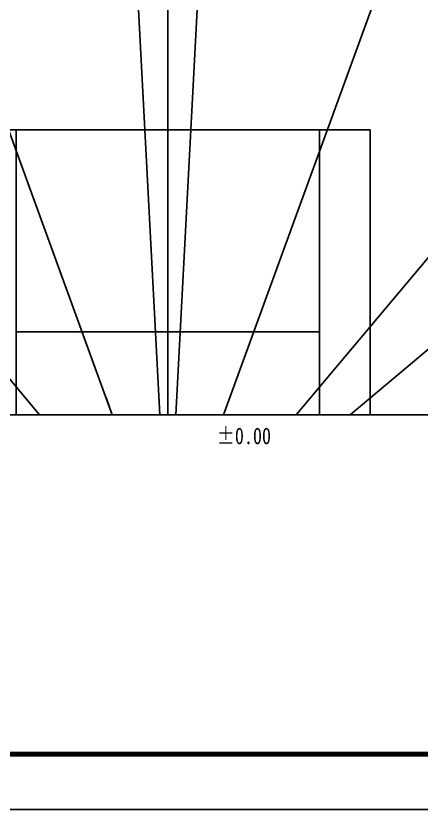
# Model space of a CAD drawing. Extents: x 23618587 to 48466785, y 42305484 to 86624613.
# Drawn here: x 24291357 to 24302368, y 43298238 to 43320068 of the extents above; entities that cross this region are included whole.
import ezdxf

# ---------------------------------------------------------------- set-up
doc = ezdxf.new("R2010")
doc.units = 0
doc.header["$MEASUREMENT"] = 0
doc.layers.add('AC-W', color=7, linetype='CONTINUOUS')
doc.layers.add('FRAME', color=7, linetype='CONTINUOUS')
doc.styles.add('Q1', font='SimSun.ttf', dxfattribs={"width": 0.8, "height": 450})

msp = doc.modelspace()

# ---------------------------------------------------------------- linework, layer by layer
at = {"layer": 'AC-W', "color": 7, "ltscale": 300}
for p, q in [((24295476.76417, 43352860.11982), (24295476.76417, 43309242.89571)), ((24295476.76417, 43352860.11982), (24295476.76417, 43309242.89571)), ((24279162.40333, 43349916.48653), (24293966.37971, 43309242.89571)), ((24311449.10486, 43348976.79392), (24296987.14862, 43309242.89571)), ((24311449.10486, 43348976.79392), (24296987.14862, 43309242.89571)), ((24327829.91289, 43343650.12975), (24298958.8155, 43309242.89571)), ((24264815.79519, 43341633.46846), (24291994.71284, 43309242.89571)), ((24295259.2852, 43309242.89571), (24293915.9865, 43334874.56902)), ((24295259.2852, 43309242.89571), (24293915.9865, 43334874.56902)), ((24295694.24324, 43309242.89571), (24297037.54255, 43334874.5689)), ((24295694.24324, 43309242.89571), (24297037.54255, 43334874.5689)), ((24315631.94022, 43329113.15199), (24298958.8155, 43309242.89571)), ((24300422.24029, 43309242.89571), (24316159.96413, 43322448.41399)), ((24300422.24029, 43309242.89571), (24315631.94022, 43322005.34932)), ((24293797.68593, 43309706.37807), (24293966.37971, 43309242.89571))]:
    msp.add_line(p, q, dxfattribs=at)
at = {"layer": 'AC-W', "color": 7}
for p, q in [((24300961.76417, 43316978.14853), (24289991.76417, 43316978.14852)), ((24291361.76417, 43316978.14853), (24291361.76417, 43309242.89571)), ((24300961.76417, 43316978.14853), (24293797.68593, 43316978.14853)), ((24299591.76417, 43316978.14853), (24299591.76417, 43309242.89571)), ((24299591.76417, 43316978.14853), (24299591.76417, 43309242.89571)), ((24300961.76417, 43316978.14853), (24300961.76417, 43309242.89571)), ((24300961.76417, 43316978.14853), (24300961.76417, 43309242.89571)), ((24299591.76417, 43311493.14852), (24291361.76417, 43311493.14852)), ((24299591.76417, 43311493.14852), (24293797.68593, 43311493.14852)), ((24295476.76417, 43311493.14852), (24295476.76417, 43309242.89571)), ((24295476.76417, 43311493.14852), (24295476.76417, 43309242.89571))]:
    msp.add_line(p, q, dxfattribs=at)
at = {"layer": 'AC-W'}
msp.add_line((24242096.6362, 43309242.89571), (24353776.32193, 43309242.89571), dxfattribs=at)
at = {"layer": 'AC-W', "color": 7}
for centre, start, end in [((24148759.7883, 42835660.74182), 79.4743453433, 79.4743453433), ((24148766.30591, 42835659.45113), 78.1227654299, 78.1227654299), ((24148779.34207, 42835656.52904), 76.2090487924, 76.2090487924)]:
    msp.add_arc(centre, 530172.67138, start, end, dxfattribs=at)
at = {"layer": 'FRAME'}
msp.add_lwpolyline([(24221262.63462, 43298521.29116), (24221262.63462, 43424671.29116), (24399612.63462, 43424671.29116), (24399612.63462, 43298521.29116)], close=True, dxfattribs=at)
at = {"layer": 'FRAME', "const_width": 135}
msp.add_lwpolyline([(24225012.63462, 43300021.29116), (24225012.63462, 43423171.29116), (24398112.63462, 43423171.29116), (24398112.63462, 43300021.29116)], close=True, dxfattribs=at)

# ---------------------------------------------------------------- texts
at = {"layer": 'AC-W', "color": 7, "style": 'Q1', "width": 0.8}
msp.add_text('%%p0.00', height=450, dxfattribs=at).set_placement((24296803.75925, 43308442.00803))
msp.add_text('%%p0.00', height=450, dxfattribs=at).set_placement((24296803.75925, 43308442.00803))

doc.saveas('drawing.dxf')
